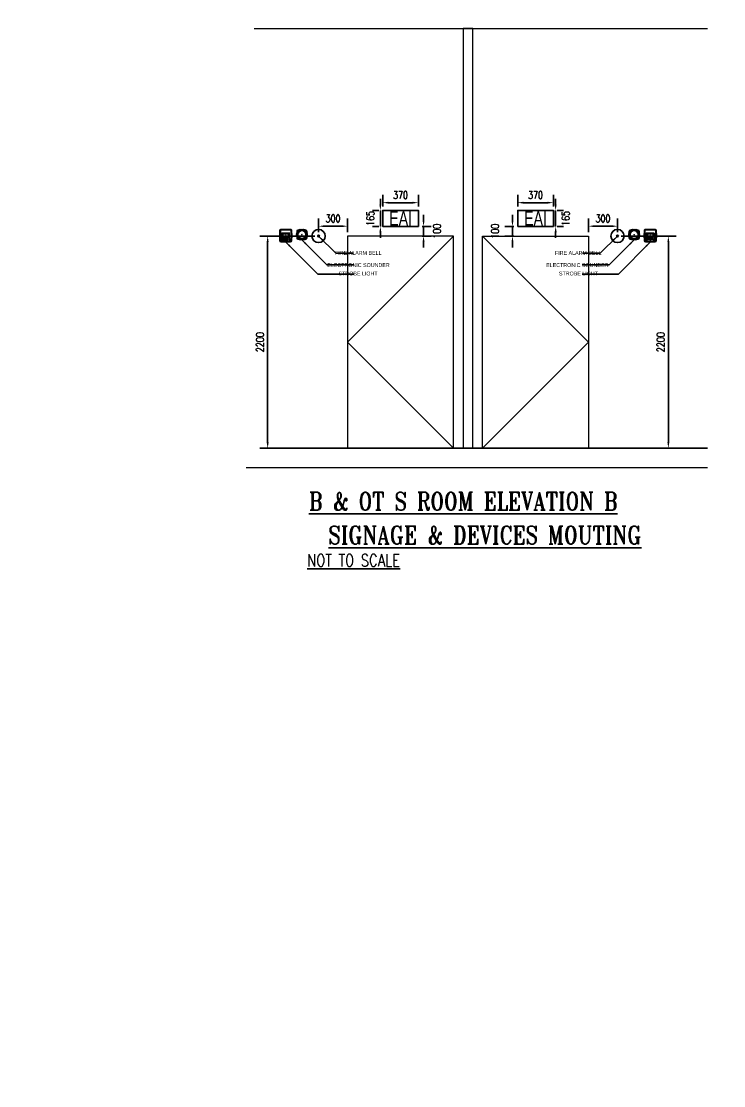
# Model space of a CAD drawing. Header units: millimetres. Extents: x -20146070 to 165023, y -3349561 to 35447.
# Drawn here: x -434619 to -427334, y -29642 to -18607 of the extents above; entities that cross this region are included whole.
import ezdxf
from ezdxf import colors
from ezdxf.entities.mleader import LeaderData, LeaderLine
from ezdxf.enums import TextEntityAlignment as Align
from ezdxf.lldxf.tags import DXFTag
from ezdxf.math import Vec2, Vec3

# ---------------------------------------------------------------- set-up
doc = ezdxf.new("R2010")
doc.units = ezdxf.units.MM
doc.header["$LTSCALE"] = 50
doc.header["$PDMODE"] = 35
doc.linetypes.add('CONTINOUS', pattern=[0])
doc.layers.get('Defpoints').update_dxf_attribs({"color": 8, "lineweight": 9})
for name, color, linetype in [('ASPL- F-ALARM-DEVICES', 1, 'Continuous'), ('ASPL- FM200-TEXT', 7, 'Continuous'), ('CALLPOINT', 1, 'Continuous'), ('EQUIP', 8, 'Continuous'), ('M-_FM200---_A-_N', 7, 'Continuous'), ('M_FIREALAM-_E-', 10, 'Continuous'), ('NW_GRID LINE', 8, 'Continuous')]:
    doc.layers.add(name, color=color, linetype=linetype)
doc.layers.add('M-_FIREALAM_E-', color=14, linetype='FIRE_ALARM', lineweight=30)
doc.layers.add('NW_BEAM AND COLUMN', color=134, linetype='Continuous', lineweight=5)
doc.styles.add('Arial', font='arial.ttf', dxfattribs={"width": 0.8, "height": 450})
doc.styles.add('DIM', font='romans.shx', dxfattribs={"width": 0.75})
doc.styles.add('MtXpl_Agency_FB', font='AGENCYR.TTF')
doc.styles.add('RomanS', font='romans__.ttf', dxfattribs={"width": 0.75, "height": 40})
doc.styles.add('ROMANT', font='romant')
tags = doc.linetypes.add('FIRE_ALARM', pattern='A,0.5,-0.2,["FA",Standard,S=0.1,R=0,X=-0.1,Y=-0.05],-0.25', length=0.95).pattern_tags.tags
tags[6] = DXFTag(74, 10)
doc.dimstyles.new('DIM40', dxfattribs={"dimscale": 40, "dimtxt": 2, "dimasz": 3, "dimexe": 2, "dimexo": 1, "dimgap": 1, "dimtad": 1, "dimdec": 0, "dimzin": 0, "dimdsep": 46, "dimtxsty": 'DIM', "dimcen": 0, "dimdle": 2, "dimclrd": 9, "dimclre": 9, "dimclrt": 4, "dimadec": 0, "dimazin": 0, "dimtfac": 1, "dimtdec": 0, "dimtmove": 2, "dimatfit": 3, "dimfxl": 1, "dimtolj": 1, "dimtzin": 0, "dimarcsym": 0})

# ---------------------------------------------------------------- blocks, each defined once
blk = doc.blocks.new('BELLL')
at = {"layer": 'CALLPOINT'}
for radius in [68.6, 9.15]:
    blk.add_circle((0, 0), radius, dxfattribs=at)
blk = doc.blocks.new('HORN')
at = {"layer": 'CALLPOINT'}
for radius in [54.4, 52.1, 43, 41.4, 1.25]:
    blk.add_circle((0, -1), radius, dxfattribs=at)
for centre, radius, start, end in [((107, -1), 161, 165.2828, 175.1583), ((107, -1), 160, 165.2828, 174.1991), ((-38, 37), 10, 104.4812, 165.2828), ((-38, 37), 9.5, 104.4812, 165.2828), ((0, -111), 163, 94.9688, 104.4812), ((0, -111), 163, 95.872, 104.4812), ((0, -111), 163, 75.5089, 85.0312), ((0, -111), 163, 75.5089, 84.128), ((38, 37), 10, 14.9404, 75.5089), ((38, 37), 9.5, 14.9404, 75.5089), ((-105, -1), 158, 5.7251, 14.9404), ((-105, -1), 158, 4.7096, 14.9404), ((107, -1), 161, 184.8417, 194.7208), ((107, -1), 160, 185.8009, 194.7208), ((-38, -40), 10, 194.7208, 255.44), ((-38, -40), 9.5, 194.7208, 255.44), ((0, 108), 162, 255.44, 265.0697), ((0, 108), 162, 255.44, 264.1492), ((0, 108), 162, 274.9303, 284.57), ((0, 108), 162, 275.8508, 284.57), ((38, -40), 10, 284.57, 345.056), ((38, -40), 9.5, 284.57, 345.056), ((-105, -1), 158, 345.056, 354.2749), ((-105, -1), 158, 345.056, 355.2904)]:
    blk.add_arc(centre, radius, start, end, dxfattribs=at)
blk = doc.blocks.new('A$C19921543')
at = {"color": 0, "linetype": 'Continuous', "lineweight": -2}
for p, q in [((-103, -59), (-103, 27)), ((-102, 28), (-24, 28)), ((-23, 27), (-23, -59)), ((-70, -60), (-70, -65)), ((-56, -60), (-56, -65)), ((-56, -60), (-56, -65))]:
    blk.add_line(p, q, dxfattribs=at)
at = {"color": 8, "linetype": 'Continuous', "lineweight": 5}
for p, q in [((-100, -17), (-100, 24)), ((-99, 25), (-27, 25)), ((-26, 24), (-26, -17)), ((-100, -17), (-98, -59)), ((-90, -16), (-36, -16)), ((-90, -16), (-90, -18)), ((-90, -18), (-36, -18)), ((-90, -21), (-90, -23)), ((-90, -21), (-36, -21)), ((-90, -23), (-36, -23)), ((-89, -26), (-89, -28)), ((-89, -26), (-37, -26)), ((-89, -28), (-37, -28)), ((-89, -31), (-89, -33)), ((-89, -31), (-37, -31)), ((-89, -33), (-37, -33)), ((-89, -36), (-89, -38)), ((-89, -36), (-37, -36)), ((-89, -38), (-37, -38)), ((-89, -41), (-89, -43)), ((-89, -41), (-37, -41)), ((-89, -43), (-37, -43)), ((-37, -26), (-37, -28)), ((-37, -31), (-37, -33)), ((-37, -36), (-37, -38)), ((-37, -41), (-37, -43)), ((-36, -16), (-36, -18)), ((-36, -21), (-36, -23)), ((-26, -17), (-28, -59))]:
    blk.add_line(p, q, dxfattribs=at)
at = {"color": 0, "linetype": 'Continuous', "lineweight": -2}
for points in [[(-115, 64), (-63, 66), (-11, 64, -0.395515), (-2, 54), (0, 0), (-2, -49, -0.395515), (-16, -64), (-63, -66), (-110, -64, -0.395515), (-124, -49), (-126, 0), (-124, 54, -0.395515)], [(-63, 21), (-63, 21), (-35, 20, -0.383561), (-34, 19), (-33, 6), (-34, -7, -0.383561), (-35, -8), (-63, -9), (-91, -8, -0.383561), (-92, -7), (-93, 6), (-92, 19, -0.383561), (-91, 20), (-63, 21)]]:
    blk.add_lwpolyline(points, format="xyb", close=True, dxfattribs=at)
blk.add_lwpolyline([(-70, -60), (-110, -59, -0.395515), (-119, -49), (-121, 0), (-119, 54, -0.395515), (-114, 59), (-63, 60), (-12, 59, -0.395515), (-7, 54), (-5, 0), (-7, -49, -0.395515), (-16, -59), (-56, -60)], format="xyb", dxfattribs=at)
at = {"color": 8, "linetype": 'Continuous', "lineweight": 5}
blk.add_lwpolyline([(-63, 20), (-35, 19), (-34, 6), (-35, -7), (-63, -8), (-91, -7), (-92, 6), (-91, 19)], close=True, dxfattribs=at)
at = {"color": 2, "linetype": 'Continuous', "lineweight": -2}
blk.add_circle((-63, 0), 2.78, dxfattribs=at)
at = {"color": 0, "linetype": 'Continuous', "lineweight": -2}
blk.add_circle((-63, -57), 2.2, dxfattribs=at)
for centre, start, end in [((-102, 27), 90, 180), ((-24, 27), 0, 90)]:
    blk.add_arc(centre, 1, start, end, dxfattribs=at)
at = {"color": 8, "linetype": 'Continuous', "lineweight": 5}
for centre, start, end in [((-99, 24), 90, 180), ((-27, 24), 0, 90)]:
    blk.add_arc(centre, 1, start, end, dxfattribs=at)
at = {"color": 0, "linetype": 'Continuous', "lineweight": -2}
blk.add_ellipse((-63, -60), major_axis=(0, 7.66), ratio=0.947656, start_param=4.673307, end_param=7.893064, dxfattribs=at)
blk = doc.blocks.new('STR')
at = {"layer": 'M-_FIREALAM_E-', "color": 1, "linetype": 'Continuous', "lineweight": -2, "xscale": -1}
blk.add_blockref('A$C19921543', (-63, 0), dxfattribs=at)
blk = doc.blocks.new('*D102')
at = {"layer": 'Defpoints', "color": 0, "transparency": 16777216}
for p in [(-428436, -20833), (-428436, -23033), (-427908, -23033)]:
    blk.add_point(p, dxfattribs=at)
at = {"layer": 'NW_BEAM AND COLUMN', "color": 9, "lineweight": -2, "transparency": 16777216}
for p, q in [((-428396, -20833), (-427828, -20833)), ((-427908, -20893), (-427908, -22973)), ((-428396, -23033), (-427828, -23033))]:
    blk.add_line(p, q, dxfattribs=at)
at = {"layer": 'NW_BEAM AND COLUMN', "color": 9, "transparency": 16777216}
for points in [[(-427918, -20893), (-427898, -20893), (-427908, -20833)], [(-427918, -22973), (-427898, -22973), (-427908, -23033)]]:
    blk.add_solid(points, dxfattribs=at)
at = {"layer": 'NW_BEAM AND COLUMN', "color": 4, "transparency": 16777216, "insert": (-427988, -21933), "char_height": 80, "attachment_point": 5, "rotation": 90, "style": 'DIM'}
blk.add_mtext('\\A1;2200', dxfattribs=at)
blk = doc.blocks.new('*D103')
at = {"layer": 'Defpoints', "color": 0, "transparency": 16777216}
for p in [(-428436, -20731), (-428736, -20833), (-428436, -20833)]:
    blk.add_point(p, dxfattribs=at)
at = {"layer": 'NW_BEAM AND COLUMN', "color": 9, "lineweight": -2, "transparency": 16777216}
for p, q in [((-428736, -20793), (-428736, -20651)), ((-428676, -20731), (-428496, -20731)), ((-428436, -20793), (-428436, -20651))]:
    blk.add_line(p, q, dxfattribs=at)
at = {"layer": 'NW_BEAM AND COLUMN', "color": 9, "transparency": 16777216}
for points in [[(-428676, -20721), (-428676, -20741), (-428736, -20731)], [(-428496, -20721), (-428496, -20741), (-428436, -20731)]]:
    blk.add_solid(points, dxfattribs=at)
at = {"layer": 'NW_BEAM AND COLUMN', "color": 4, "transparency": 16777216, "insert": (-428586, -20651), "char_height": 80, "attachment_point": 5, "style": 'DIM'}
blk.add_mtext('\\A1;300', dxfattribs=at)
blk = doc.blocks.new('*D104')
at = {"layer": 'Defpoints', "color": 0, "transparency": 16777216}
for p in [(-429471, -20733), (-429525, -20833), (-429471, -20833)]:
    blk.add_point(p, dxfattribs=at)
at = {"layer": 'NW_BEAM AND COLUMN', "color": 9, "lineweight": -2, "transparency": 16777216}
for p, q in [((-429525, -20673), (-429525, -20613)), ((-429511, -20733), (-429605, -20733)), ((-429525, -20733), (-429525, -20833)), ((-429511, -20833), (-429605, -20833)), ((-429525, -20893), (-429525, -20953))]:
    blk.add_line(p, q, dxfattribs=at)
at = {"layer": 'NW_BEAM AND COLUMN', "color": 9, "transparency": 16777216}
for points in [[(-429535, -20673), (-429515, -20673), (-429525, -20733)], [(-429535, -20893), (-429515, -20893), (-429525, -20833)]]:
    blk.add_solid(points, dxfattribs=at)
at = {"layer": 'NW_BEAM AND COLUMN', "color": 4, "transparency": 16777216, "insert": (-429705, -20783), "char_height": 80, "attachment_point": 5, "rotation": 90, "style": 'DIM'}
blk.add_mtext('\\A1;100', dxfattribs=at)
blk = doc.blocks.new('*D105')
at = {"layer": 'Defpoints', "color": 0, "transparency": 16777216}
for p in [(-429101, -20487), (-429471, -20568), (-429101, -20568)]:
    blk.add_point(p, dxfattribs=at)
at = {"layer": 'NW_BEAM AND COLUMN', "color": 9, "lineweight": -2, "transparency": 16777216}
for p, q in [((-429471, -20528), (-429471, -20407)), ((-429101, -20528), (-429101, -20407)), ((-429411, -20487), (-429161, -20487))]:
    blk.add_line(p, q, dxfattribs=at)
at = {"layer": 'NW_BEAM AND COLUMN', "color": 9, "transparency": 16777216}
for points in [[(-429411, -20477), (-429411, -20497), (-429471, -20487)], [(-429161, -20477), (-429161, -20497), (-429101, -20487)]]:
    blk.add_solid(points, dxfattribs=at)
at = {"layer": 'NW_BEAM AND COLUMN', "color": 4, "transparency": 16777216, "insert": (-429286, -20407), "char_height": 80, "attachment_point": 5, "style": 'DIM'}
blk.add_mtext('\\A1;370', dxfattribs=at)
blk = doc.blocks.new('*D106')
at = {"layer": 'Defpoints', "color": 0, "transparency": 16777216}
for p in [(-429101, -20568), (-429101, -20733), (-429077, -20733)]:
    blk.add_point(p, dxfattribs=at)
at = {"layer": 'NW_BEAM AND COLUMN', "color": 9, "lineweight": -2, "transparency": 16777216}
for p, q in [((-429077, -20508), (-429077, -20448)), ((-429077, -20568), (-429077, -20733)), ((-429061, -20568), (-428997, -20568)), ((-429061, -20733), (-428997, -20733)), ((-429077, -20793), (-429077, -20853))]:
    blk.add_line(p, q, dxfattribs=at)
at = {"layer": 'NW_BEAM AND COLUMN', "color": 9, "transparency": 16777216}
for points in [[(-429087, -20508), (-429067, -20508), (-429077, -20568)], [(-429087, -20793), (-429067, -20793), (-429077, -20733)]]:
    blk.add_solid(points, dxfattribs=at)
at = {"layer": 'NW_BEAM AND COLUMN', "color": 4, "transparency": 16777216, "insert": (-428974, -20650), "char_height": 80, "attachment_point": 5, "rotation": 90, "style": 'DIM'}
blk.add_mtext('\\A1;165', dxfattribs=at)
blk = doc.blocks.new('*D107')
at = {"layer": 'Defpoints', "color": 0, "transparency": 16777216}
for p in [(-431536, -20833), (-432064, -23033), (-431536, -23033)]:
    blk.add_point(p, dxfattribs=at)
at = {"layer": 'NW_BEAM AND COLUMN', "color": 9, "lineweight": -2, "transparency": 16777216}
for p, q in [((-431576, -20833), (-432144, -20833)), ((-432064, -20893), (-432064, -22973)), ((-431576, -23033), (-432144, -23033))]:
    blk.add_line(p, q, dxfattribs=at)
at = {"layer": 'NW_BEAM AND COLUMN', "color": 9, "transparency": 16777216}
for points in [[(-432074, -20893), (-432054, -20893), (-432064, -20833)], [(-432074, -22973), (-432054, -22973), (-432064, -23033)]]:
    blk.add_solid(points, dxfattribs=at)
at = {"layer": 'NW_BEAM AND COLUMN', "color": 4, "transparency": 16777216, "insert": (-432144, -21933), "char_height": 80, "attachment_point": 5, "rotation": 90, "style": 'DIM'}
blk.add_mtext('\\A1;2200', dxfattribs=at)
blk = doc.blocks.new('*D108')
at = {"layer": 'Defpoints', "color": 0, "transparency": 16777216}
for p in [(-431536, -20731), (-431536, -20833), (-431236, -20833)]:
    blk.add_point(p, dxfattribs=at)
at = {"layer": 'NW_BEAM AND COLUMN', "color": 9, "lineweight": -2, "transparency": 16777216}
for p, q in [((-431536, -20793), (-431536, -20651)), ((-431296, -20731), (-431476, -20731)), ((-431236, -20793), (-431236, -20651))]:
    blk.add_line(p, q, dxfattribs=at)
at = {"layer": 'NW_BEAM AND COLUMN', "color": 9, "transparency": 16777216}
for points in [[(-431476, -20721), (-431476, -20741), (-431536, -20731)], [(-431296, -20721), (-431296, -20741), (-431236, -20731)]]:
    blk.add_solid(points, dxfattribs=at)
at = {"layer": 'NW_BEAM AND COLUMN', "color": 4, "transparency": 16777216, "insert": (-431386, -20651), "char_height": 80, "attachment_point": 5, "style": 'DIM'}
blk.add_mtext('\\A1;300', dxfattribs=at)
blk = doc.blocks.new('*D109')
at = {"layer": 'Defpoints', "color": 0, "transparency": 16777216}
for p in [(-430501, -20733), (-430501, -20833), (-430447, -20833)]:
    blk.add_point(p, dxfattribs=at)
at = {"layer": 'NW_BEAM AND COLUMN', "color": 9, "lineweight": -2, "transparency": 16777216}
for p, q in [((-430447, -20673), (-430447, -20613)), ((-430461, -20733), (-430367, -20733)), ((-430447, -20733), (-430447, -20833)), ((-430461, -20833), (-430367, -20833)), ((-430447, -20893), (-430447, -20953))]:
    blk.add_line(p, q, dxfattribs=at)
at = {"layer": 'NW_BEAM AND COLUMN', "color": 9, "transparency": 16777216}
for points in [[(-430457, -20673), (-430437, -20673), (-430447, -20733)], [(-430457, -20893), (-430437, -20893), (-430447, -20833)]]:
    blk.add_solid(points, dxfattribs=at)
at = {"layer": 'NW_BEAM AND COLUMN', "color": 4, "transparency": 16777216, "insert": (-430309, -20783), "char_height": 80, "attachment_point": 5, "rotation": 90, "style": 'DIM'}
blk.add_mtext('\\A1;100', dxfattribs=at)
blk = doc.blocks.new('*D110')
at = {"layer": 'Defpoints', "color": 0, "transparency": 16777216}
for p in [(-430871, -20487), (-430871, -20568), (-430501, -20568)]:
    blk.add_point(p, dxfattribs=at)
at = {"layer": 'NW_BEAM AND COLUMN', "color": 9, "lineweight": -2, "transparency": 16777216}
for p, q in [((-430871, -20528), (-430871, -20407)), ((-430501, -20528), (-430501, -20407)), ((-430561, -20487), (-430811, -20487))]:
    blk.add_line(p, q, dxfattribs=at)
at = {"layer": 'NW_BEAM AND COLUMN', "color": 9, "transparency": 16777216}
for points in [[(-430811, -20477), (-430811, -20497), (-430871, -20487)], [(-430561, -20477), (-430561, -20497), (-430501, -20487)]]:
    blk.add_solid(points, dxfattribs=at)
at = {"layer": 'NW_BEAM AND COLUMN', "color": 4, "transparency": 16777216, "insert": (-430686, -20407), "char_height": 80, "attachment_point": 5, "style": 'DIM'}
blk.add_mtext('\\A1;370', dxfattribs=at)
blk = doc.blocks.new('*D111')
at = {"layer": 'Defpoints', "color": 0, "transparency": 16777216}
for p in [(-430871, -20568), (-430895, -20733), (-430871, -20733)]:
    blk.add_point(p, dxfattribs=at)
at = {"layer": 'NW_BEAM AND COLUMN', "color": 9, "lineweight": -2, "transparency": 16777216}
for p, q in [((-430895, -20508), (-430895, -20448)), ((-430911, -20568), (-430975, -20568)), ((-430895, -20568), (-430895, -20733)), ((-430911, -20733), (-430975, -20733)), ((-430895, -20793), (-430895, -20853))]:
    blk.add_line(p, q, dxfattribs=at)
at = {"layer": 'NW_BEAM AND COLUMN', "color": 9, "transparency": 16777216}
for points in [[(-430905, -20508), (-430885, -20508), (-430895, -20568)], [(-430905, -20793), (-430885, -20793), (-430895, -20733)]]:
    blk.add_solid(points, dxfattribs=at)
at = {"layer": 'NW_BEAM AND COLUMN', "color": 4, "transparency": 16777216, "insert": (-430998, -20650), "char_height": 80, "attachment_point": 5, "rotation": 90, "style": 'DIM'}
blk.add_mtext('\\A1;165', dxfattribs=at)
blk = doc.blocks.new('SMOKE_FC')
at = {"color": 7, "linetype": 'CONTINOUS'}
ml = blk.add_multileader_mtext('Standard', dxfattribs=at)
ml.set_content('{\\fArial|b0|i0|c0|p34;S}', color=7, style='RomanS')
ml.set_leader_properties(color=10)
ml.build(insert=Vec2(0, 0))
ml.multileader.update_dxf_attribs({"dogleg_length": 3.34, "arrow_head_size": 138.2, "scale": 50})
ctx = ml.context
ctx.base_point, ctx.scale, ctx.char_height, ctx.arrow_head_size, ctx.landing_gap_size, ctx.plane_origin = Vec3(10040043.2, 1663039.7), 50, 207.309, 138.2, 138.2, Vec3(10036641.4, 1659230.9)
notes = []
notes.append((ctx, [(0, (0, 0, 0), (0, 0), (1, 0), 1, [])]))
ctx.mtext.insert, ctx.mtext.flow_direction = Vec3(10040181.4, 1663145.2), 5
for ctx, leaders in notes:
    for number, flags, end, landing, length, lines in leaders:
        leader = LeaderData()
        leader.index, (leader.has_last_leader_line, leader.has_dogleg_vector, leader.attachment_direction) = number, flags
        leader.last_leader_point, leader.dogleg_vector, leader.dogleg_length = Vec3(end), Vec3(landing), length
        for number, points, colour, breaks in lines:
            line = LeaderLine()
            line.index, line.vertices, line.color, line.breaks = number, Vec3.list(points), colors.encode_raw_color(colour), breaks
            leader.lines.append(line)
        ctx.leaders.append(leader)
blk = doc.blocks.new('SMOKE')
at = {"color": 7, "linetype": 'CONTINOUS'}
ml = blk.add_multileader_mtext('Standard', dxfattribs=at)
ml.set_content('{\\fArial|b0|i0|c0|p34;S}', color=7, style='RomanS')
ml.set_leader_properties(color=10)
ml.build(insert=Vec2(0, 0))
ml.multileader.update_dxf_attribs({"dogleg_length": 3.34, "arrow_head_size": 171.1, "scale": 50})
ctx = ml.context
ctx.base_point, ctx.scale, ctx.char_height, ctx.arrow_head_size, ctx.landing_gap_size, ctx.plane_origin = Vec3(10040458.9, 1663039.1), 50, 256.669, 171.1, 171.1, Vec3(10036247.2, 1658323.4)
notes = []
notes.append((ctx, [(0, (0, 0, 0), (0, 0), (1, 0), 1, [])]))
ctx.mtext.insert, ctx.mtext.flow_direction = Vec3(10040630, 1663169.6), 5
for ctx, leaders in notes:
    for number, flags, end, landing, length, lines in leaders:
        leader = LeaderData()
        leader.index, (leader.has_last_leader_line, leader.has_dogleg_vector, leader.attachment_direction) = number, flags
        leader.last_leader_point, leader.dogleg_vector, leader.dogleg_length = Vec3(end), Vec3(landing), length
        for number, points, colour, breaks in lines:
            line = LeaderLine()
            line.index, line.vertices, line.color, line.breaks = number, Vec3.list(points), colors.encode_raw_color(colour), breaks
            leader.lines.append(line)
        ctx.leaders.append(leader)

msp = doc.modelspace()

# ---------------------------------------------------------------- linework, layer by layer
at = {"layer": 'ASPL- F-ALARM-DEVICES'}
for points in [[(-430500.9, -20732.7), (-430870.9, -20732.7), (-430870.9, -20567.7), (-430500.9, -20567.7)], [(-429470.9, -20732.7), (-429100.9, -20732.7), (-429100.9, -20567.7), (-429470.9, -20567.7)]]:
    msp.add_lwpolyline(points, close=True, dxfattribs=at)
at = {"layer": 'NW_BEAM AND COLUMN'}
for points in [[(-432204.7, -18682.7), (-427501.7, -18682.7)], [(-430135.9, -20832.7), (-431235.9, -21932.7), (-430135.9, -23032.7)], [(-429835.9, -20832.7), (-428735.9, -21932.7), (-429835.9, -23032.7)], [(-432287.5, -23232.7), (-427501.7, -23232.7)]]:
    msp.add_lwpolyline(points, dxfattribs=at)
for points in [[(-430035.9, -23032.7), (-429935.9, -23032.7), (-429935.9, -18682.7), (-430035.9, -18682.7)], [(-431235.9, -23032.7), (-430135.9, -23032.7), (-430135.9, -20832.7), (-431235.9, -20832.7)], [(-428735.9, -23032.7), (-429835.9, -23032.7), (-429835.9, -20832.7), (-428735.9, -20832.7)]]:
    msp.add_lwpolyline(points, close=True, dxfattribs=at)
at = {"layer": 'NW_GRID LINE'}
msp.add_lwpolyline([(-431784.7, -23032.7), (-427501.7, -23032.7)], dxfattribs=at)

# ---------------------------------------------------------------- block references
at = {"xscale": -1}
for name, p in [('STR', (-431876.3, -20829.6)), ('HORN', (-431708.9, -20817.2)), ('BELLL', (-431535.9, -20832.7))]:
    msp.add_blockref(name, p, dxfattribs=at)
for name, p in [('BELLL', (-428435.9, -20832.7)), ('HORN', (-428262.9, -20817.2)), ('STR', (-428095.5, -20829.6))]:
    msp.add_blockref(name, p)
at = {"layer": 'M_FIREALAM-_E-'}
for name, p, xscale, yscale, zscale in [('SMOKE', (-13215027, -2136319.2), 1.28, 1.28, 1.28), ('SMOKE', (-12842896.3, -2136319.2), 1.28, 1.28, 1.28), ('SMOKE', (-13209527.3, -2137019.4), 1.28, 1.28, 1.28), ('SMOKE', (-12837356.5, -2137100.4), 1.28, 1.28, 1.28), ('SMOKE', (-13215027, -2138819.2), 1.28, 1.28, 1.28), ('SMOKE', (-12842882.2, -2139119.2), 1.28, 1.28, 1.28), ('SMOKE', (-12837356.5, -2141062.9), 1.28, 1.28, 1.28), ('SMOKE', (-13209538.6, -2141143.9), 1.28, 1.28, 1.28), ('SMOKE', (-13216376.9, -2141531.7), 1.28, 1.28, 1.28), ('SMOKE', (-13213677.1, -2141531.7), 1.28, 1.28, 1.28), ('SMOKE', (-12844197.6, -2141531.7), 1.28, 1.28, 1.28), ('SMOKE', (-12841946.4, -2141531.7), 1.28, 1.28, 1.28), ('SMOKE', (-10646155.8, -1718610.1), 1.024, 1.024, 1.024), ('SMOKE', (-10273997.7, -1718610.1), 1.024, 1.024, 1.024), ('SMOKE', (-10644656.4, -1718640.4), 1.024, 1.024, 1.024), ('SMOKE', (-10272498.3, -1718640.4), 1.024, 1.024, 1.024), ('SMOKE', (-13016264.7, -2148128.1), 1.28, 1.28, 1.28), ('SMOKE', (-20146070.2, -3348204.7), 2, 2, 2), ('SMOKE_FC', (-20145143.2, -3349560.7), 2, 2, 2)]:
    msp.add_blockref(name, p, dxfattribs=dict(at, xscale=xscale, yscale=yscale, zscale=zscale))

# ---------------------------------------------------------------- texts
at = {"layer": 'ASPL- FM200-TEXT', "style": 'Arial', "width": 0.7}
for p in [(-430684.4, -20650.2), (-429285.9, -20650.2)]:
    msp.add_text('EAI', height=150, dxfattribs=at).set_placement(p, align=Align.MIDDLE_CENTER)
at = {"layer": 'EQUIP', "color": 7, "style": 'ROMANT', "width": 0.8}
for s, height, p in [('%%UB & OT S ROOM ELEVATION B', 187.5, (-431635.9, -23675.9)), ('%%UNOT TO SCALE', 125, (-431655.2, -24257.1))]:
    msp.add_text(s, height=height, dxfattribs=at).set_placement(p)
msp.add_text('%%USIGNAGE & DEVICES MOUTING', height=187.5, dxfattribs=at).set_placement((-429810.2, -23932.8), align=Align.MIDDLE)
at = {"layer": 'M-_FM200---_A-_N', "ltscale": 150, "char_height": 40, "width": 922.268, "style": 'MtXpl_Agency_FB'}
for s, insert, attachment_point in [('FIRE ALARM BELL', (-430882.8, -20988.3), 3), ('FIRE ALARM BELL', (-429084.4, -20988.3), 1), ('ELECTRONIC SOUNDER', (-430798.5, -21113.7), 3), ('ELECTRONIC SOUNDER', (-429175.5, -21113.7), 1), ('STROBE LIGHT', (-430923.9, -21201.6), 3), ('STROBE LIGHT', (-429042.8, -21201.6), 1)]:
    msp.add_mtext(s, dxfattribs=dict(at, insert=insert, attachment_point=attachment_point))

# ---------------------------------------------------------------- dimensions: what is measured, and where the dimension line sits
at = {"layer": 'NW_BEAM AND COLUMN'}
for base, p1, p2, angle, picture, middle in [((-430870.9, -20487.3), (-430500.9, -20567.7), (-430870.9, -20567.7), 180, '*D110', (-430685.9, -20407.3)), ((-431535.9, -20730.6), (-431235.9, -20832.7), (-431535.9, -20832.7), 180, '*D108', (-431385.9, -20650.6)), ((-429524.8, -20832.7), (-429470.9, -20732.7), (-429470.9, -20832.7), 90, '*D104', (-429704.8, -20782.7)), ((-432064.2, -23032.7), (-431535.9, -20832.7), (-431535.9, -23032.7), 90, '*D107', (-432144.2, -21932.7)), ((-427907.6, -23032.7), (-428435.9, -20832.7), (-428435.9, -23032.7), 90, '*D102', (-427987.6, -21932.7))]:
    dim = msp.add_linear_dim(base=base, p1=p1, p2=p2, angle=angle, dimstyle='DIM40', override={"dimasz": 1.5}, dxfattribs=at)
    dim.commit()
    dim.dimension.update_dxf_attribs({"geometry": picture, "text_midpoint": middle})
for base, p1, p2, picture, middle in [((-429100.9, -20487.3), (-429470.9, -20567.7), (-429100.9, -20567.7), '*D105', (-429285.9, -20407.3)), ((-428435.9, -20730.6), (-428735.9, -20832.7), (-428435.9, -20832.7), '*D103', (-428585.9, -20650.6))]:
    dim = msp.add_linear_dim(base=base, p1=p1, p2=p2, dimstyle='DIM40', override={"dimasz": 1.5}, dxfattribs=at)
    dim.commit()
    dim.dimension.update_dxf_attribs({"geometry": picture, "text_midpoint": middle})
for base, p1, p2, picture, middle in [((-430895.2, -20732.7), (-430870.9, -20567.7), (-430870.9, -20732.7), '*D111', (-430997.7, -20650.2)), ((-429076.6, -20732.7), (-429100.9, -20567.7), (-429100.9, -20732.7), '*D106', (-428974.1, -20650.2)), ((-430447, -20832.7), (-430500.9, -20732.7), (-430500.9, -20832.7), '*D109', (-430309.3, -20782.7))]:
    dim = msp.add_linear_dim(base=base, p1=p1, p2=p2, angle=90, dimstyle='DIM40', override={"dimasz": 1.5}, dxfattribs=at)
    dim.commit()
    dim.dimension.update_dxf_attribs({"geometry": picture, "text_midpoint": middle, "dimtype": 160})

# ---------------------------------------------------------------- leaders
for points in [[(-431535.9, -20832.7), (-431357.4, -21011.3), (-431174.2, -21011.3)], [(-428435.9, -20832.7), (-428614.5, -21011.3), (-428797.6, -21011.3)], [(-431876.3, -20895.1), (-431544.9, -21226.5), (-431168.8, -21226.5)], [(-431708.9, -20872.8), (-431450.1, -21131.7), (-431171.2, -21131.7)], [(-428095.5, -20895.1), (-428426.9, -21226.5), (-428803.1, -21226.5)], [(-428262.9, -20872.8), (-428521.8, -21131.7), (-428800.6, -21131.7)]]:
    msp.add_leader(points, dimstyle='DIM40', override={"dimasz": 1.5}, dxfattribs=at)

doc.saveas('drawing.dxf')
